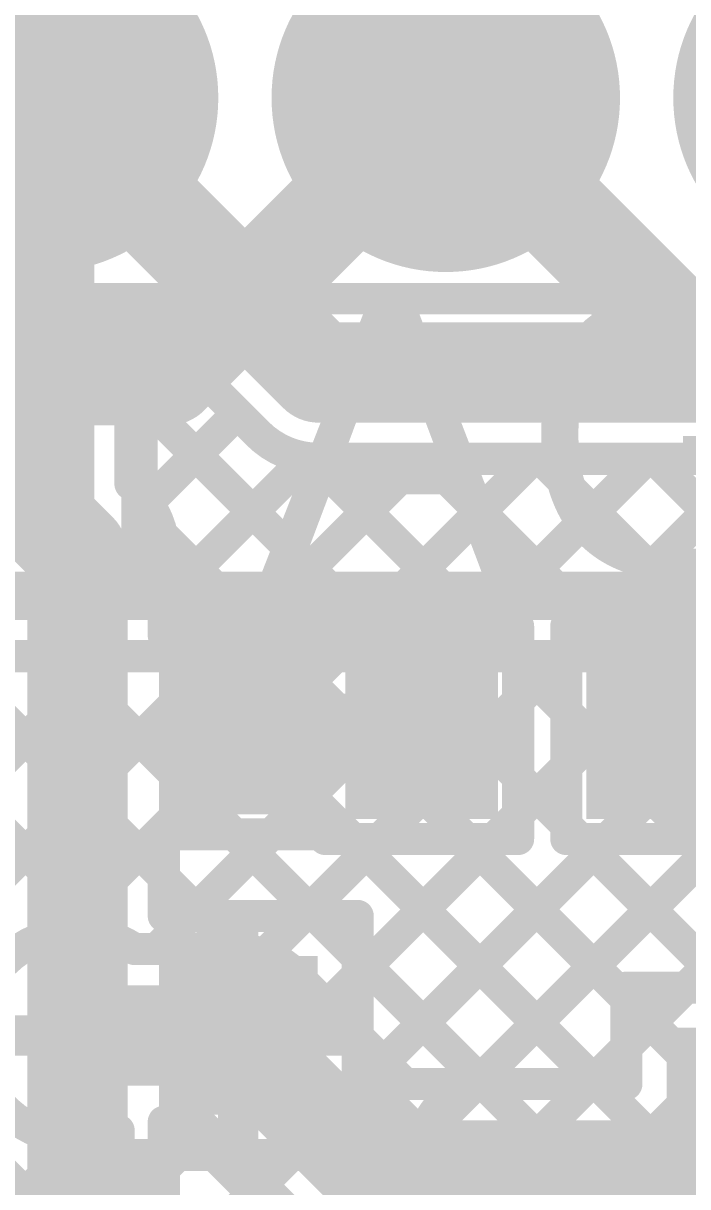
# Model space of a CAD drawing. Header units: millimetres. Extents: x -0.01 to 3.73, y -0.01 to 3.05.
# Drawn here: x 0.2008 to 0.3662, y 2.5069 to 2.7965 of the extents above; entities that cross this region are included whole.
import ezdxf

# ---------------------------------------------------------------- set-up
doc = ezdxf.new("R2010")
doc.units = ezdxf.units.MM
doc.header["$MEASUREMENT"] = 0
for name, color, linetype in [('BottomLayer', 5, 'Continuous'), ('BottomPaste', 16, 'Continuous'), ('BottomSolder', 6, 'Continuous'), ('MultiLayer', 9, 'Continuous'), ('PadHoleLayer', 156, 'Continuous'), ('TopLayer', 1, 'Continuous'), ('TopOverlay', 2, 'Continuous'), ('TopPaste', 8, 'Continuous'), ('TopSolder', 216, 'Continuous'), ('ViaHoleLayer', 16, 'Continuous')]:
    doc.layers.add(name, color=color, linetype=linetype)
doc.styles.add('Arial', font='', dxfattribs={"height": 0.2})
doc.styles.get('Arial').set_extended_font_data('Arial')

# ---------------------------------------------------------------- blocks, each defined once
blk = doc.blocks.new('R__0603_B_69')
at = {"layer": 'BottomLayer'}
for points in [[(-0.045, -0.0175), (-0.045, 0.0175), (-0.015, 0.0175), (-0.015, -0.0175)], [(0.015, -0.0175), (0.015, 0.0175), (0.045, 0.0175), (0.045, -0.0175)]]:
    blk.add_hatch(color=5, dxfattribs=at).paths.add_polyline_path(points)
at = {"layer": 'BottomPaste'}
for points in [[(-0.045, -0.0175), (-0.045, 0.0175), (-0.015, 0.0175), (-0.015, -0.0175)], [(0.015, -0.0175), (0.015, 0.0175), (0.045, 0.0175), (0.045, -0.0175)]]:
    blk.add_hatch(color=16, dxfattribs=at).paths.add_polyline_path(points)
at = {"layer": 'BottomSolder'}
for points in [[(-0.049, -0.0215), (-0.049, 0.0215), (-0.011, 0.0215), (-0.011, -0.0215)], [(0.011, -0.0215), (0.011, 0.0215), (0.049, 0.0215), (0.049, -0.0215)]]:
    blk.add_hatch(color=6, dxfattribs=at).paths.add_polyline_path(points)
blk = doc.blocks.new('SOT23_3_B_113')
at = {"layer": 'BottomLayer'}
for points in [[(-0.02166, 0.02657), (-0.05316, 0.02657), (-0.05316, 0.05807), (-0.02166, 0.05807)], [(0.05314, 0.02657), (0.02165, 0.02657), (0.02165, 0.05807), (0.05314, 0.05807)], [(0.01574, -0.05807), (-0.01575, -0.05807), (-0.01575, -0.02657), (0.01574, -0.02657)]]:
    blk.add_hatch(color=5, dxfattribs=at).paths.add_polyline_path(points)
at = {"layer": 'BottomPaste'}
for points in [[(-0.02166, 0.02657), (-0.05316, 0.02657), (-0.05316, 0.05807), (-0.02166, 0.05807)], [(0.05314, 0.02657), (0.02165, 0.02657), (0.02165, 0.05807), (0.05314, 0.05807)], [(0.01574, -0.05807), (-0.01575, -0.05807), (-0.01575, -0.02657), (0.01574, -0.02657)]]:
    blk.add_hatch(color=16, dxfattribs=at).paths.add_polyline_path(points)
at = {"layer": 'BottomSolder'}
for points in [[(-0.01766, 0.02257), (-0.05716, 0.02257), (-0.05716, 0.06207), (-0.01766, 0.06207)], [(0.05714, 0.02257), (0.01765, 0.02257), (0.01765, 0.06207), (0.05714, 0.06207)], [(0.01974, -0.06207), (-0.01975, -0.06207), (-0.01975, -0.02257), (0.01974, -0.02257)]]:
    blk.add_hatch(color=6, dxfattribs=at).paths.add_polyline_path(points)
blk = doc.blocks.new('HDR2X3_122')
at = {"layer": 'BottomLayer'}
h = blk.add_hatch(color=5, dxfattribs=at)
edge = h.paths.add_edge_path()
edge.add_arc((0, 0.1), 0.03937, 0, 360)
h = blk.add_hatch(color=5, dxfattribs=at)
edge = h.paths.add_edge_path()
edge.add_arc((0.1, 0.1), 0.03937, 0, 360)
h = blk.add_hatch(color=5, dxfattribs=at)
edge = h.paths.add_edge_path()
edge.add_arc((0.2, 0.1), 0.03937, 0, 360)
blk.add_hatch(color=5, dxfattribs=at).paths.add_polyline_path([(-0.03937, 0.03937), (0.03937, 0.03937), (0.03937, -0.03937), (-0.03937, -0.03937)])
h = blk.add_hatch(color=5, dxfattribs=at)
edge = h.paths.add_edge_path()
edge.add_arc((0.1, 0), 0.03937, 0, 360)
h = blk.add_hatch(color=5, dxfattribs=at)
edge = h.paths.add_edge_path()
edge.add_arc((0.2, 0), 0.03937, 0, 360)
at = {"layer": 'BottomSolder'}
h = blk.add_hatch(color=6, dxfattribs=at)
edge = h.paths.add_edge_path()
edge.add_arc((0, 0.1), 0.04337, 0, 360)
h = blk.add_hatch(color=6, dxfattribs=at)
edge = h.paths.add_edge_path()
edge.add_arc((0.1, 0.1), 0.04337, 0, 360)
h = blk.add_hatch(color=6, dxfattribs=at)
edge = h.paths.add_edge_path()
edge.add_arc((0.2, 0.1), 0.04337, 0, 360)
blk.add_hatch(color=6, dxfattribs=at).paths.add_polyline_path([(-0.04337, 0.04337), (0.04337, 0.04337), (0.04337, -0.04337), (-0.04337, -0.04337)])
h = blk.add_hatch(color=6, dxfattribs=at)
edge = h.paths.add_edge_path()
edge.add_arc((0.1, 0), 0.04337, 0, 360)
h = blk.add_hatch(color=6, dxfattribs=at)
edge = h.paths.add_edge_path()
edge.add_arc((0.2, 0), 0.04337, 0, 360)
at = {"layer": 'MultiLayer'}
h = blk.add_hatch(color=9, dxfattribs=at)
edge = h.paths.add_edge_path()
edge.add_arc((0, 0.1), 0.03937, 0, 360)
h = blk.add_hatch(color=9, dxfattribs=at)
edge = h.paths.add_edge_path()
edge.add_arc((0.1, 0.1), 0.03937, 0, 360)
h = blk.add_hatch(color=9, dxfattribs=at)
edge = h.paths.add_edge_path()
edge.add_arc((0.2, 0.1), 0.03937, 0, 360)
blk.add_hatch(color=9, dxfattribs=at).paths.add_polyline_path([(-0.03937, 0.03937), (0.03937, 0.03937), (0.03937, -0.03937), (-0.03937, -0.03937)])
h = blk.add_hatch(color=9, dxfattribs=at)
edge = h.paths.add_edge_path()
edge.add_arc((0.1, 0), 0.03937, 0, 360)
h = blk.add_hatch(color=9, dxfattribs=at)
edge = h.paths.add_edge_path()
edge.add_arc((0.2, 0), 0.03937, 0, 360)
at = {"layer": 'PadHoleLayer'}
h = blk.add_hatch(color=156, dxfattribs=at)
edge = h.paths.add_edge_path()
edge.add_arc((0, 0.1), 0.01969, 0, 360)
h = blk.add_hatch(color=156, dxfattribs=at)
edge = h.paths.add_edge_path()
edge.add_arc((0.1, 0.1), 0.01969, 0, 360)
h = blk.add_hatch(color=156, dxfattribs=at)
edge = h.paths.add_edge_path()
edge.add_arc((0.2, 0.1), 0.01969, 0, 360)
h = blk.add_hatch(color=156, dxfattribs=at)
edge = h.paths.add_edge_path()
edge.add_arc((0, 0), 0.01969, 0, 360)
h = blk.add_hatch(color=156, dxfattribs=at)
edge = h.paths.add_edge_path()
edge.add_arc((0.1, 0), 0.01969, 0, 360)
h = blk.add_hatch(color=156, dxfattribs=at)
edge = h.paths.add_edge_path()
edge.add_arc((0.2, 0), 0.01969, 0, 360)
at = {"layer": 'TopLayer'}
h = blk.add_hatch(color=1, dxfattribs=at)
edge = h.paths.add_edge_path()
edge.add_arc((0, 0.1), 0.03937, 0, 360)
h = blk.add_hatch(color=1, dxfattribs=at)
edge = h.paths.add_edge_path()
edge.add_arc((0.1, 0.1), 0.03937, 0, 360)
h = blk.add_hatch(color=1, dxfattribs=at)
edge = h.paths.add_edge_path()
edge.add_arc((0.2, 0.1), 0.03937, 0, 360)
blk.add_hatch(color=1, dxfattribs=at).paths.add_polyline_path([(-0.03937, 0.03937), (0.03937, 0.03937), (0.03937, -0.03937), (-0.03937, -0.03937)])
h = blk.add_hatch(color=1, dxfattribs=at)
edge = h.paths.add_edge_path()
edge.add_arc((0.1, 0), 0.03937, 0, 360)
h = blk.add_hatch(color=1, dxfattribs=at)
edge = h.paths.add_edge_path()
edge.add_arc((0.2, 0), 0.03937, 0, 360)
at = {"layer": 'TopSolder'}
h = blk.add_hatch(color=216, dxfattribs=at)
edge = h.paths.add_edge_path()
edge.add_arc((0, 0.1), 0.04337, 0, 360)
h = blk.add_hatch(color=216, dxfattribs=at)
edge = h.paths.add_edge_path()
edge.add_arc((0.1, 0.1), 0.04337, 0, 360)
h = blk.add_hatch(color=216, dxfattribs=at)
edge = h.paths.add_edge_path()
edge.add_arc((0.2, 0.1), 0.04337, 0, 360)
blk.add_hatch(color=216, dxfattribs=at).paths.add_polyline_path([(-0.04337, 0.04337), (0.04337, 0.04337), (0.04337, -0.04337), (-0.04337, -0.04337)])
h = blk.add_hatch(color=216, dxfattribs=at)
edge = h.paths.add_edge_path()
edge.add_arc((0.1, 0), 0.04337, 0, 360)
h = blk.add_hatch(color=216, dxfattribs=at)
edge = h.paths.add_edge_path()
edge.add_arc((0.2, 0), 0.04337, 0, 360)
at = {"layer": 'TopOverlay', "const_width": 0.00787}
for points in [[(-0.05, 0.15), (-0.05, -0.05)], [(0.25, 0.15), (-0.05, 0.15)], [(0.25, 0.15), (0.25, -0.05)], [(0.25, -0.05), (-0.05, -0.05)], [(0.25, -0.05), (0.05833, -0.05)]]:
    blk.add_lwpolyline(points, dxfattribs=at)
at = {"layer": 'TopOverlay', "const_width": 0.00394}
for points in [[(-0.05197, 0.15, 1), (-0.04803, 0.15, 1)], [(-0.05197, 0.15, 1), (-0.04803, 0.15, 1)], [(0.24803, 0.15, 1), (0.25197, 0.15, 1)], [(0.24803, 0.15, 1), (0.25197, 0.15, 1)], [(-0.05197, -0.05, 1), (-0.04803, -0.05, 1)], [(-0.05197, -0.05, 1), (-0.04803, -0.05, 1)], [(0.05637, -0.05, 1), (0.0603, -0.05, 1)], [(0.24803, -0.05, 1), (0.25197, -0.05, 1)], [(0.24803, -0.05, 1), (0.25197, -0.05, 1)], [(0.24803, -0.05, 1), (0.25197, -0.05, 1)]]:
    blk.add_lwpolyline(points, format="xyb", close=True, dxfattribs=at)
blk = doc.blocks.new('RVT1E100M0405__196')
at = {"layer": 'TopLayer'}
for points in [[(-0.12205, 0.0315), (-0.01969, 0.0315), (-0.01969, -0.0315), (-0.12205, -0.0315)], [(0.01969, 0.0315), (0.12205, 0.0315), (0.12205, -0.0315), (0.01969, -0.0315)]]:
    blk.add_hatch(color=1, dxfattribs=at).paths.add_polyline_path(points)
at = {"layer": 'TopPaste'}
for points in [[(-0.12205, 0.0315), (-0.01969, 0.0315), (-0.01969, -0.0315), (-0.12205, -0.0315)], [(0.01969, 0.0315), (0.12205, 0.0315), (0.12205, -0.0315), (0.01969, -0.0315)]]:
    blk.add_hatch(color=8, dxfattribs=at).paths.add_polyline_path(points)
at = {"layer": 'TopSolder'}
for points in [[(-0.12605, 0.0355), (-0.01569, 0.0355), (-0.01569, -0.0355), (-0.12605, -0.0355)], [(0.01569, 0.0355), (0.12605, 0.0355), (0.12605, -0.0355), (0.01569, -0.0355)]]:
    blk.add_hatch(color=216, dxfattribs=at).paths.add_polyline_path(points)
at = {"layer": 'TopOverlay', "const_width": 0.005}
for points in [[(-0.037, 0.087), (-0.08325, 0.04075)], [(0.085, 0.087), (-0.037, 0.087)], [(0.085, 0.087), (0.085, 0.039)], [(-0.108, 0.065), (-0.108, 0.037)], [(-0.094, 0.051), (-0.122, 0.051)], [(-0.08325, 0.04075), (-0.08325, 0.035)], [(-0.08325, -0.035), (-0.08325, -0.04075)], [(0.085, -0.039), (0.085, -0.087)], [(-0.037, -0.087), (-0.08325, -0.04075)], [(0.085, -0.087), (-0.037, -0.087)]]:
    blk.add_lwpolyline(points, dxfattribs=at)
at = {"layer": 'TopOverlay', "const_width": 0.0025}
for points in [[(-0.03825, 0.087, 1), (-0.03575, 0.087, 1)], [(-0.03825, 0.087, 1), (-0.03575, 0.087, 1)], [(0.08375, 0.087, 1), (0.08625, 0.087, 1)], [(0.08375, 0.087, 1), (0.08625, 0.087, 1)], [(-0.10925, 0.065, 1), (-0.10675, 0.065, 1)], [(-0.12325, 0.051, 1), (-0.12075, 0.051, 1)], [(-0.09525, 0.051, 1), (-0.09275, 0.051, 1)], [(-0.0845, 0.04075, 1), (-0.082, 0.04075, 1)], [(-0.0845, 0.04075, 1), (-0.082, 0.04075, 1)], [(0.08375, 0.039, 1), (0.08625, 0.039, 1)], [(-0.10925, 0.037, 1), (-0.10675, 0.037, 1)], [(-0.0845, 0.035, 1), (-0.082, 0.035, 1)], [(-0.0845, -0.035, 1), (-0.082, -0.035, 1)], [(0.08375, -0.039, 1), (0.08625, -0.039, 1)], [(-0.0845, -0.04075, 1), (-0.082, -0.04075, 1)], [(-0.0845, -0.04075, 1), (-0.082, -0.04075, 1)], [(-0.03825, -0.087, 1), (-0.03575, -0.087, 1)], [(-0.03825, -0.087, 1), (-0.03575, -0.087, 1)], [(0.08375, -0.087, 1), (0.08625, -0.087, 1)], [(0.08375, -0.087, 1), (0.08625, -0.087, 1)]]:
    blk.add_lwpolyline(points, format="xyb", close=True, dxfattribs=at)

msp = doc.modelspace()

# ---------------------------------------------------------------- hatches: boundary and pattern name
at = {"layer": 'BottomLayer'}
h = msp.add_hatch(color=5, dxfattribs=at)
edge = h.paths.add_edge_path()
edge.add_arc((0.2143, 2.5446), 0.01181, 0, 360)
at = {"layer": 'TopLayer'}
h = msp.add_hatch(color=1, dxfattribs=at)
edge = h.paths.add_edge_path()
edge.add_arc((0.2143, 2.5446), 0.01181, 0, 360)
at = {"layer": 'ViaHoleLayer'}
h = msp.add_hatch(color=16, dxfattribs=at)
edge = h.paths.add_edge_path()
edge.add_arc((0.2143, 2.5446), 0.00591, 0, 360)

# ---------------------------------------------------------------- linework, layer by layer
at = {"layer": 'BottomLayer'}
for points, const_width in [([(0.206, 2.778), (0.27437, 2.70963)], 0.025), ([(0.206, 2.673), (0.206, 2.778)], 0.025), ([(0.15663, 2.778), (0.206, 2.778)], 0.01), ([(0.2275, 2.72609), (0.25917, 2.69442)], 0.008), ([(0.2275, 2.68191), (0.2275, 2.72609)], 0.008), ([(0.27437, 2.70963), (0.498, 2.70963)], 0.025), ([(0.2275, 2.70109), (0.24, 2.71359)], 0.008), ([(0.2275, 2.7054), (0.2864, 2.6465)], 0.008), ([(0.23184, 2.67714), (0.25415, 2.69945)], 0.008), ([(0.2358, 2.65282), (0.27133, 2.68834)], 0.008), ([(0.25542, 2.64416), (0.29939, 2.68813)], 0.008), ([(0.27301, 2.68817), (0.31468, 2.6465)], 0.008), ([(0.27437, 2.68813), (0.44185, 2.68813)], 0.008), ([(0.28605, 2.6465), (0.32768, 2.68813)], 0.008), ([(0.30134, 2.68813), (0.34297, 2.6465)], 0.008), ([(0.31433, 2.6465), (0.35596, 2.68813)], 0.008), ([(0.32962, 2.68813), (0.37125, 2.6465)], 0.008), ([(0.34004, 2.5025), (0.52567, 2.68813)], 0.008), ([(0.34262, 2.6465), (0.38425, 2.68813)], 0.008), ([(0.35791, 2.68813), (0.40391, 2.64212)], 0.008), ([(0.36832, 2.5025), (0.55395, 2.68813)], 0.008), ([(0.206, 2.673), (0.2143, 2.6647)], 0.025), ([(0.2143, 2.5446), (0.2143, 2.6647)], 0.025), ([(0.2353, 2.66932), (0.26046, 2.64416)], 0.008), ([(0.2358, 2.64416), (0.2358, 2.6647)], 0.008), ([(0.31176, 2.5025), (0.46448, 2.65522)], 0.008), ([(0.276, 2.6465), (0.324, 2.6465)], 0.008), ([(0.324, 2.5935), (0.324, 2.6465)], 0.008), ([(0.336, 2.6465), (0.384, 2.6465)], 0.008), ([(0.336, 2.5935), (0.336, 2.6465)], 0.008), ([(0.2358, 2.64416), (0.276, 2.64416)], 0.008), ([(0.324, 2.62788), (0.336, 2.63988)], 0.008), ([(0.324, 2.63718), (0.336, 2.62518)], 0.008), ([(0.25432, 2.61941), (0.25462, 2.6197)], 0.02), ([(0.25462, 2.6197), (0.2997, 2.6197)], 0.02), ([(0.2997, 2.6197), (0.3, 2.62)], 0.02), ([(0.36, 2.62), (0.403, 2.62)], 0.012), ([(0.324, 2.5996), (0.336, 2.6116)], 0.008), ([(0.324, 2.6089), (0.336, 2.5969)], 0.008), ([(0.336, 2.5969), (0.3394, 2.5935)], 0.008), ([(0.2358, 2.57435), (0.2358, 2.59466)], 0.008), ([(0.2358, 2.59466), (0.276, 2.59466)], 0.008), ([(0.24219, 2.57435), (0.26249, 2.59466)], 0.008), ([(0.25338, 2.59466), (0.27369, 2.57435)], 0.008), ([(0.276, 2.59466), (0.27907, 2.59466)], 0.008), ([(0.27047, 2.57435), (0.28962, 2.5935)], 0.008), ([(0.276, 2.5935), (0.324, 2.5935)], 0.008), ([(0.28283, 2.5935), (0.37383, 2.5025)], 0.008), ([(0.28347, 2.5025), (0.37447, 2.5935)], 0.008), ([(0.28407, 2.53138), (0.34619, 2.5935)], 0.008), ([(0.28407, 2.55967), (0.3179, 2.5935)], 0.008), ([(0.31111, 2.5935), (0.41361, 2.491)], 0.008), ([(0.336, 2.5935), (0.384, 2.5935)], 0.008), ([(0.3394, 2.5935), (0.43084, 2.50206)], 0.008), ([(0.36768, 2.5935), (0.44498, 2.5162)], 0.008), ([(0.2358, 2.58396), (0.24541, 2.57435)], 0.008), ([(0.2358, 2.57435), (0.28407, 2.57435)], 0.008), ([(0.28407, 2.51486), (0.28407, 2.57435)], 0.008), ([(0.25432, 2.5446), (0.25432, 2.57035)], 0.01), ([(0.28407, 2.56397), (0.34554, 2.5025)], 0.008), ([(0.2143, 2.5446), (0.25432, 2.5446)], 0.025), ([(0.19249, 2.5446), (0.2143, 2.5446)], 0.01), ([(0.2143, 2.52279), (0.2143, 2.5446)], 0.01), ([(0.25432, 2.5446), (0.28007, 2.5446)], 0.01), ([(0.25432, 2.51886), (0.25432, 2.5446)], 0.01), ([(0.16553, 2.5411), (0.22957, 2.47705)], 0.008), ([(0.28407, 2.53569), (0.31726, 2.5025)], 0.008), ([(0.15987, 2.46375), (0.21492, 2.5188)], 0.008), ([(0.21605, 2.51885), (0.23375, 2.50116)], 0.008), ([(0.22457, 2.51486), (0.22457, 2.52093)], 0.008), ([(0.18816, 2.46375), (0.23926, 2.51486)], 0.008), ([(0.22457, 2.51486), (0.28407, 2.51486)], 0.008), ([(0.24833, 2.51486), (0.26204, 2.50116)], 0.008), ([(0.25384, 2.50116), (0.26754, 2.51486)], 0.008), ([(0.27662, 2.51486), (0.28898, 2.5025)], 0.008)]:
    msp.add_lwpolyline(points, dxfattribs=dict(at, const_width=const_width))
for points, const_width in [([(0.19975, 2.778, 1), (0.21225, 2.778, 1)], 0.0125), ([(0.19975, 2.778, 1), (0.21225, 2.778, 1)], 0.0125), ([(0.2035, 2.778, 1), (0.2085, 2.778, 1)], 0.005), ([(0.2255, 2.72609, 1), (0.2295, 2.72609, 1)], 0.004), ([(0.2255, 2.72609, 1), (0.2295, 2.72609, 1)], 0.004), ([(0.26812, 2.70963, 1), (0.28062, 2.70963, 1)], 0.0125), ([(0.26812, 2.70963, 1), (0.28062, 2.70963, 1)], 0.0125), ([(0.238, 2.71359, 1), (0.242, 2.71359, 1)], 0.004), ([(0.2255, 2.7054, 1), (0.2295, 2.7054, 1)], 0.004), ([(0.2255, 2.70109, 1), (0.2295, 2.70109, 1)], 0.004), ([(0.25215, 2.69945, 1), (0.25615, 2.69945, 1)], 0.004), ([(0.25717, 2.69442, 1), (0.26117, 2.69442, 1)], 0.004), ([(0.25717, 2.69442, 1), (0.26117, 2.69442, 1)], 0.004), ([(0.25717, 2.69442, 1), (0.26117, 2.69442, 1)], 0.004), ([(0.26933, 2.68834, 1), (0.27333, 2.68834, 1)], 0.004), ([(0.27101, 2.68817, 1), (0.27501, 2.68817, 1)], 0.004), ([(0.27237, 2.68813, 1), (0.27637, 2.68813, 1)], 0.004), ([(0.27237, 2.68813, 1), (0.27637, 2.68813, 1)], 0.004), ([(0.27237, 2.68813, 1), (0.27637, 2.68813, 1)], 0.004), ([(0.29739, 2.68813, 1), (0.30139, 2.68813, 1)], 0.004), ([(0.29934, 2.68813, 1), (0.30334, 2.68813, 1)], 0.004), ([(0.32568, 2.68813, 1), (0.32968, 2.68813, 1)], 0.004), ([(0.32762, 2.68813, 1), (0.33162, 2.68813, 1)], 0.004), ([(0.35396, 2.68813, 1), (0.35796, 2.68813, 1)], 0.004), ([(0.35591, 2.68813, 1), (0.35991, 2.68813, 1)], 0.004), ([(0.19975, 2.673, 1), (0.21225, 2.673, 1)], 0.0125), ([(0.19975, 2.673, 1), (0.21225, 2.673, 1)], 0.0125), ([(0.2255, 2.68191, 1), (0.2295, 2.68191, 1)], 0.004), ([(0.2275, 2.6799, 1), (0.2315, 2.6799, 1)], 0.004), ([(0.2275, 2.6799, 1), (0.2315, 2.6799, 1)], 0.004), ([(0.22984, 2.67714, 1), (0.23384, 2.67714, 1)], 0.004), ([(0.20805, 2.6647, 1), (0.22055, 2.6647, 1)], 0.0125), ([(0.20805, 2.6647, 1), (0.22055, 2.6647, 1)], 0.0125), ([(0.2333, 2.66932, 1), (0.2373, 2.66932, 1)], 0.004), ([(0.2338, 2.6647, 1), (0.2378, 2.6647, 1)], 0.004), ([(0.2338, 2.6647, 1), (0.2378, 2.6647, 1)], 0.004), ([(0.2338, 2.6647, 1), (0.2378, 2.6647, 1)], 0.004), ([(0.2338, 2.65282, 1), (0.2378, 2.65282, 1)], 0.004), ([(0.274, 2.6465, 1), (0.278, 2.6465, 1)], 0.004), ([(0.28405, 2.6465, 1), (0.28805, 2.6465, 1)], 0.004), ([(0.2844, 2.6465, 1), (0.2884, 2.6465, 1)], 0.004), ([(0.31233, 2.6465, 1), (0.31633, 2.6465, 1)], 0.004), ([(0.31268, 2.6465, 1), (0.31668, 2.6465, 1)], 0.004), ([(0.322, 2.6465, 1), (0.326, 2.6465, 1)], 0.004), ([(0.322, 2.6465, 1), (0.326, 2.6465, 1)], 0.004), ([(0.334, 2.6465, 1), (0.338, 2.6465, 1)], 0.004), ([(0.334, 2.6465, 1), (0.338, 2.6465, 1)], 0.004), ([(0.34062, 2.6465, 1), (0.34462, 2.6465, 1)], 0.004), ([(0.34097, 2.6465, 1), (0.34497, 2.6465, 1)], 0.004), ([(0.2338, 2.64416, 1), (0.2378, 2.64416, 1)], 0.004), ([(0.2338, 2.64416, 1), (0.2378, 2.64416, 1)], 0.004), ([(0.25342, 2.64416, 1), (0.25742, 2.64416, 1)], 0.004), ([(0.25846, 2.64416, 1), (0.26246, 2.64416, 1)], 0.004), ([(0.274, 2.64416, 1), (0.278, 2.64416, 1)], 0.004), ([(0.322, 2.63718, 1), (0.326, 2.63718, 1)], 0.004), ([(0.334, 2.63988, 1), (0.338, 2.63988, 1)], 0.004), ([(0.24962, 2.6197, 1), (0.25962, 2.6197, 1)], 0.01), ([(0.24962, 2.6197, 1), (0.25962, 2.6197, 1)], 0.01), ([(0.2947, 2.6197, 1), (0.3047, 2.6197, 1)], 0.01), ([(0.2947, 2.6197, 1), (0.3047, 2.6197, 1)], 0.01), ([(0.295, 2.62, 1), (0.305, 2.62, 1)], 0.01), ([(0.322, 2.62788, 1), (0.326, 2.62788, 1)], 0.004), ([(0.24932, 2.61941, 1), (0.25932, 2.61941, 1)], 0.01), ([(0.334, 2.62518, 1), (0.338, 2.62518, 1)], 0.004), ([(0.357, 2.62, 1), (0.363, 2.62, 1)], 0.006), ([(0.334, 2.6116, 1), (0.338, 2.6116, 1)], 0.004), ([(0.322, 2.6089, 1), (0.326, 2.6089, 1)], 0.004), ([(0.322, 2.5996, 1), (0.326, 2.5996, 1)], 0.004), ([(0.334, 2.5969, 1), (0.338, 2.5969, 1)], 0.004), ([(0.334, 2.5969, 1), (0.338, 2.5969, 1)], 0.004), ([(0.2338, 2.59466, 1), (0.2378, 2.59466, 1)], 0.004), ([(0.2338, 2.59466, 1), (0.2378, 2.59466, 1)], 0.004), ([(0.25138, 2.59466, 1), (0.25538, 2.59466, 1)], 0.004), ([(0.26049, 2.59466, 1), (0.26449, 2.59466, 1)], 0.004), ([(0.274, 2.59466, 1), (0.278, 2.59466, 1)], 0.004), ([(0.274, 2.59466, 1), (0.278, 2.59466, 1)], 0.004), ([(0.27707, 2.59466, 1), (0.28107, 2.59466, 1)], 0.004), ([(0.274, 2.5935, 1), (0.278, 2.5935, 1)], 0.004), ([(0.28083, 2.5935, 1), (0.28483, 2.5935, 1)], 0.004), ([(0.28762, 2.5935, 1), (0.29162, 2.5935, 1)], 0.004), ([(0.30911, 2.5935, 1), (0.31311, 2.5935, 1)], 0.004), ([(0.3159, 2.5935, 1), (0.3199, 2.5935, 1)], 0.004), ([(0.322, 2.5935, 1), (0.326, 2.5935, 1)], 0.004), ([(0.322, 2.5935, 1), (0.326, 2.5935, 1)], 0.004), ([(0.334, 2.5935, 1), (0.338, 2.5935, 1)], 0.004), ([(0.334, 2.5935, 1), (0.338, 2.5935, 1)], 0.004), ([(0.3374, 2.5935, 1), (0.3414, 2.5935, 1)], 0.004), ([(0.3374, 2.5935, 1), (0.3414, 2.5935, 1)], 0.004), ([(0.34419, 2.5935, 1), (0.34819, 2.5935, 1)], 0.004), ([(0.36568, 2.5935, 1), (0.36968, 2.5935, 1)], 0.004), ([(0.2338, 2.58396, 1), (0.2378, 2.58396, 1)], 0.004), ([(0.2338, 2.57435, 1), (0.2378, 2.57435, 1)], 0.004), ([(0.2338, 2.57435, 1), (0.2378, 2.57435, 1)], 0.004), ([(0.24019, 2.57435, 1), (0.24419, 2.57435, 1)], 0.004), ([(0.24341, 2.57435, 1), (0.24741, 2.57435, 1)], 0.004), ([(0.26847, 2.57435, 1), (0.27247, 2.57435, 1)], 0.004), ([(0.27169, 2.57435, 1), (0.27569, 2.57435, 1)], 0.004), ([(0.28207, 2.57435, 1), (0.28607, 2.57435, 1)], 0.004), ([(0.28207, 2.57435, 1), (0.28607, 2.57435, 1)], 0.004), ([(0.25182, 2.57035, 1), (0.25682, 2.57035, 1)], 0.005), ([(0.28207, 2.56397, 1), (0.28607, 2.56397, 1)], 0.004), ([(0.28207, 2.55967, 1), (0.28607, 2.55967, 1)], 0.004), ([(0.20805, 2.5446, 1), (0.22055, 2.5446, 1)], 0.0125), ([(0.20805, 2.5446, 1), (0.22055, 2.5446, 1)], 0.0125), ([(0.24807, 2.5446, 1), (0.26057, 2.5446, 1)], 0.0125), ([(0.2118, 2.5446, 1), (0.2168, 2.5446, 1)], 0.005), ([(0.2118, 2.5446, 1), (0.2168, 2.5446, 1)], 0.005), ([(0.25182, 2.5446, 1), (0.25682, 2.5446, 1)], 0.005), ([(0.25182, 2.5446, 1), (0.25682, 2.5446, 1)], 0.005), ([(0.25182, 2.5446, 1), (0.25682, 2.5446, 1)], 0.005), ([(0.27757, 2.5446, 1), (0.28257, 2.5446, 1)], 0.005), ([(0.28207, 2.53569, 1), (0.28607, 2.53569, 1)], 0.004), ([(0.28207, 2.53138, 1), (0.28607, 2.53138, 1)], 0.004), ([(0.2118, 2.52279, 1), (0.2168, 2.52279, 1)], 0.005), ([(0.21292, 2.5188, 1), (0.21692, 2.5188, 1)], 0.004), ([(0.21405, 2.51885, 1), (0.21805, 2.51885, 1)], 0.004), ([(0.22257, 2.52093, 1), (0.22657, 2.52093, 1)], 0.004), ([(0.22257, 2.52093, 1), (0.22657, 2.52093, 1)], 0.004), ([(0.25182, 2.51886, 1), (0.25682, 2.51886, 1)], 0.005), ([(0.22257, 2.51486, 1), (0.22657, 2.51486, 1)], 0.004), ([(0.22257, 2.51486, 1), (0.22657, 2.51486, 1)], 0.004), ([(0.23726, 2.51486, 1), (0.24126, 2.51486, 1)], 0.004), ([(0.24633, 2.51486, 1), (0.25033, 2.51486, 1)], 0.004), ([(0.26554, 2.51486, 1), (0.26954, 2.51486, 1)], 0.004), ([(0.27462, 2.51486, 1), (0.27862, 2.51486, 1)], 0.004), ([(0.28207, 2.51486, 1), (0.28607, 2.51486, 1)], 0.004), ([(0.28207, 2.51486, 1), (0.28607, 2.51486, 1)], 0.004)]:
    msp.add_lwpolyline(points, format="xyb", close=True, dxfattribs=dict(at, const_width=const_width))
at = {"layer": 'BottomLayer', "const_width": 0.008}
for points in [[(0.27437, 2.68813, -0.198912), (0.25917, 2.69442)], [(0.27437, 2.68813, -0.198912), (0.25917, 2.69442)], [(0.2295, 2.6799, -0.198912), (0.2358, 2.6647)], [(0.2295, 2.6799, -0.198912), (0.2358, 2.6647)], [(0.22457, 2.52093, -0.718677), (0.1918, 2.55726)]]:
    msp.add_lwpolyline(points, format="xyb", dxfattribs=at)
at = {"layer": 'TopLayer'}
for points, const_width in [([(0.11502, 2.77999), (0.20401, 2.77999)], 0.025), ([(0.20401, 2.77999), (0.206, 2.778)], 0.025), ([(0.237, 2.709), (0.306, 2.778)], 0.025), ([(0.306, 2.778), (0.478, 2.606)], 0.025), ([(0.08961, 2.709), (0.237, 2.709)], 0.025), ([(0.11337, 2.65402), (0.39198, 2.65402)], 0.012), ([(0.14599, 2.63902), (0.38576, 2.63902)], 0.008), ([(0.15245, 2.63902), (0.22235, 2.56913)], 0.008), ([(0.16151, 2.57853), (0.22201, 2.63902)], 0.008), ([(0.16553, 2.55426), (0.25029, 2.63902)], 0.008), ([(0.18074, 2.63902), (0.25366, 2.5661)], 0.008), ([(0.20902, 2.63902), (0.31554, 2.5325)], 0.008), ([(0.20952, 2.56997), (0.27857, 2.63902)], 0.008), ([(0.23394, 2.5661), (0.30686, 2.63902)], 0.008), ([(0.23731, 2.63902), (0.34383, 2.5325)], 0.008), ([(0.26088, 2.56476), (0.33514, 2.63902)], 0.008), ([(0.26559, 2.63902), (0.35095, 2.55366)], 0.008), ([(0.2764, 2.552), (0.36343, 2.63902)], 0.008), ([(0.29387, 2.63902), (0.3764, 2.5565)], 0.008), ([(0.32216, 2.63902), (0.40469, 2.5565)], 0.008), ([(0.35044, 2.63902), (0.43297, 2.5565)], 0.008), ([(0.29055, 2.53786), (0.38874, 2.63605)], 0.008), ([(0.14179, 2.6214), (0.19832, 2.56487)], 0.008), ([(0.31347, 2.5325), (0.40288, 2.62191)], 0.008), ([(0.36575, 2.5565), (0.41702, 2.60777)], 0.008), ([(0.2143, 2.5446), (0.2143, 2.56642)], 0.01), ([(0.22858, 2.5661), (0.2534, 2.5661)], 0.008), ([(0.2686, 2.55981), (0.29591, 2.5325)], 0.008), ([(0.35095, 2.5565), (0.46829, 2.5565)], 0.008), ([(0.35095, 2.5325), (0.35095, 2.5565)], 0.008), ([(0.2143, 2.5446), (0.2534, 2.5446)], 0.025), ([(0.2143, 2.4016), (0.2143, 2.5446)], 0.025), ([(0.2534, 2.5446), (0.287, 2.511)], 0.025), ([(0.19249, 2.5446), (0.2143, 2.5446)], 0.01), ([(0.34176, 2.5325), (0.35095, 2.5417)], 0.008), ([(0.29591, 2.5325), (0.35095, 2.5325)], 0.008), ([(0.2358, 2.5231), (0.24449, 2.5231)], 0.008), ([(0.2358, 2.4231), (0.2358, 2.5231)], 0.008), ([(0.2358, 2.5114), (0.246, 2.5216)], 0.008), ([(0.24009, 2.5231), (0.41623, 2.34696)], 0.008), ([(0.24449, 2.5231), (0.2718, 2.4958)], 0.008), ([(0.287, 2.511), (0.41613, 2.511)], 0.025), ([(0.2358, 2.48311), (0.26014, 2.50745)], 0.008)]:
    msp.add_lwpolyline(points, dxfattribs=dict(at, const_width=const_width))
for points, const_width in [([(0.19776, 2.77999, 1), (0.21026, 2.77999, 1)], 0.0125), ([(0.19776, 2.77999, 1), (0.21026, 2.77999, 1)], 0.0125), ([(0.19975, 2.778, 1), (0.21225, 2.778, 1)], 0.0125), ([(0.29975, 2.778, 1), (0.31225, 2.778, 1)], 0.0125), ([(0.29975, 2.778, 1), (0.31225, 2.778, 1)], 0.0125), ([(0.23075, 2.709, 1), (0.24325, 2.709, 1)], 0.0125), ([(0.23075, 2.709, 1), (0.24325, 2.709, 1)], 0.0125), ([(0.20702, 2.63902, 1), (0.21102, 2.63902, 1)], 0.004), ([(0.22001, 2.63902, 1), (0.22401, 2.63902, 1)], 0.004), ([(0.23531, 2.63902, 1), (0.23931, 2.63902, 1)], 0.004), ([(0.24829, 2.63902, 1), (0.25229, 2.63902, 1)], 0.004), ([(0.26359, 2.63902, 1), (0.26759, 2.63902, 1)], 0.004), ([(0.27657, 2.63902, 1), (0.28057, 2.63902, 1)], 0.004), ([(0.29187, 2.63902, 1), (0.29587, 2.63902, 1)], 0.004), ([(0.30486, 2.63902, 1), (0.30886, 2.63902, 1)], 0.004), ([(0.32016, 2.63902, 1), (0.32416, 2.63902, 1)], 0.004), ([(0.33314, 2.63902, 1), (0.33714, 2.63902, 1)], 0.004), ([(0.34844, 2.63902, 1), (0.35244, 2.63902, 1)], 0.004), ([(0.36143, 2.63902, 1), (0.36543, 2.63902, 1)], 0.004), ([(0.20752, 2.56997, 1), (0.21152, 2.56997, 1)], 0.004), ([(0.22035, 2.56913, 1), (0.22435, 2.56913, 1)], 0.004), ([(0.19632, 2.56487, 1), (0.20032, 2.56487, 1)], 0.004), ([(0.2118, 2.56642, 1), (0.2168, 2.56642, 1)], 0.005), ([(0.22658, 2.5661, 1), (0.23058, 2.5661, 1)], 0.004), ([(0.22658, 2.5661, 1), (0.23058, 2.5661, 1)], 0.004), ([(0.23194, 2.5661, 1), (0.23594, 2.5661, 1)], 0.004), ([(0.2514, 2.5661, 1), (0.2554, 2.5661, 1)], 0.004), ([(0.2514, 2.5661, 1), (0.2554, 2.5661, 1)], 0.004), ([(0.2514, 2.5661, 1), (0.2554, 2.5661, 1)], 0.004), ([(0.25166, 2.5661, 1), (0.25566, 2.5661, 1)], 0.004), ([(0.25888, 2.56476, 1), (0.26288, 2.56476, 1)], 0.004), ([(0.2666, 2.55981, 1), (0.2706, 2.55981, 1)], 0.004), ([(0.2666, 2.55981, 1), (0.2706, 2.55981, 1)], 0.004), ([(0.2666, 2.55981, 1), (0.2706, 2.55981, 1)], 0.004), ([(0.34895, 2.5565, 1), (0.35295, 2.5565, 1)], 0.004), ([(0.34895, 2.5565, 1), (0.35295, 2.5565, 1)], 0.004), ([(0.36375, 2.5565, 1), (0.36775, 2.5565, 1)], 0.004), ([(0.34895, 2.55366, 1), (0.35295, 2.55366, 1)], 0.004), ([(0.20805, 2.5446, 1), (0.22055, 2.5446, 1)], 0.0125), ([(0.20805, 2.5446, 1), (0.22055, 2.5446, 1)], 0.0125), ([(0.24715, 2.5446, 1), (0.25965, 2.5446, 1)], 0.0125), ([(0.24715, 2.5446, 1), (0.25965, 2.5446, 1)], 0.0125), ([(0.2744, 2.552, 1), (0.2784, 2.552, 1)], 0.004), ([(0.2118, 2.5446, 1), (0.2168, 2.5446, 1)], 0.005), ([(0.2118, 2.5446, 1), (0.2168, 2.5446, 1)], 0.005), ([(0.34895, 2.5417, 1), (0.35295, 2.5417, 1)], 0.004), ([(0.28855, 2.53786, 1), (0.29255, 2.53786, 1)], 0.004), ([(0.29391, 2.5325, 1), (0.29791, 2.5325, 1)], 0.004), ([(0.29391, 2.5325, 1), (0.29791, 2.5325, 1)], 0.004), ([(0.31147, 2.5325, 1), (0.31547, 2.5325, 1)], 0.004), ([(0.31354, 2.5325, 1), (0.31754, 2.5325, 1)], 0.004), ([(0.33976, 2.5325, 1), (0.34376, 2.5325, 1)], 0.004), ([(0.34183, 2.5325, 1), (0.34583, 2.5325, 1)], 0.004), ([(0.34895, 2.5325, 1), (0.35295, 2.5325, 1)], 0.004), ([(0.34895, 2.5325, 1), (0.35295, 2.5325, 1)], 0.004), ([(0.2338, 2.5231, 1), (0.2378, 2.5231, 1)], 0.004), ([(0.2338, 2.5231, 1), (0.2378, 2.5231, 1)], 0.004), ([(0.23809, 2.5231, 1), (0.24209, 2.5231, 1)], 0.004), ([(0.24249, 2.5231, 1), (0.24649, 2.5231, 1)], 0.004), ([(0.24249, 2.5231, 1), (0.24649, 2.5231, 1)], 0.004), ([(0.244, 2.5216, 1), (0.248, 2.5216, 1)], 0.004), ([(0.28075, 2.511, 1), (0.29325, 2.511, 1)], 0.0125), ([(0.28075, 2.511, 1), (0.29325, 2.511, 1)], 0.0125), ([(0.2338, 2.5114, 1), (0.2378, 2.5114, 1)], 0.004), ([(0.25814, 2.50745, 1), (0.26214, 2.50745, 1)], 0.004)]:
    msp.add_lwpolyline(points, format="xyb", close=True, dxfattribs=dict(at, const_width=const_width))
at = {"layer": 'TopLayer', "const_width": 0.008}
for points in [[(0.1928, 2.53032, -0.818405), (0.22858, 2.5661)], [(0.2534, 2.5661, -0.198912), (0.2686, 2.55981)], [(0.2534, 2.5661, -0.198912), (0.2686, 2.55981)]]:
    msp.add_lwpolyline(points, format="xyb", dxfattribs=at)

# ---------------------------------------------------------------- block references
for name, p, rotation in [('HDR2X3_122', (0.406, 2.878), 180), ('R__0603_B_69', (0.33, 2.62), 180), ('SOT23_3_B_113', (0.212, 2.582), 270), ('RVT1E100M0405__196', (0.487, 2.511), 180)]:
    msp.add_blockref(name, p, dxfattribs=dict(rotation=rotation))

# ---------------------------------------------------------------- texts
at = {"layer": 'TopOverlay', "style": 'Arial'}
msp.add_text('JTAG', height=0.07, rotation=360, dxfattribs=at).set_placement((0.151, 2.65883))
msp.add_text('c', height=0.05, dxfattribs=at).set_placement((0.29334, 2.49434))

doc.saveas('drawing.dxf')
